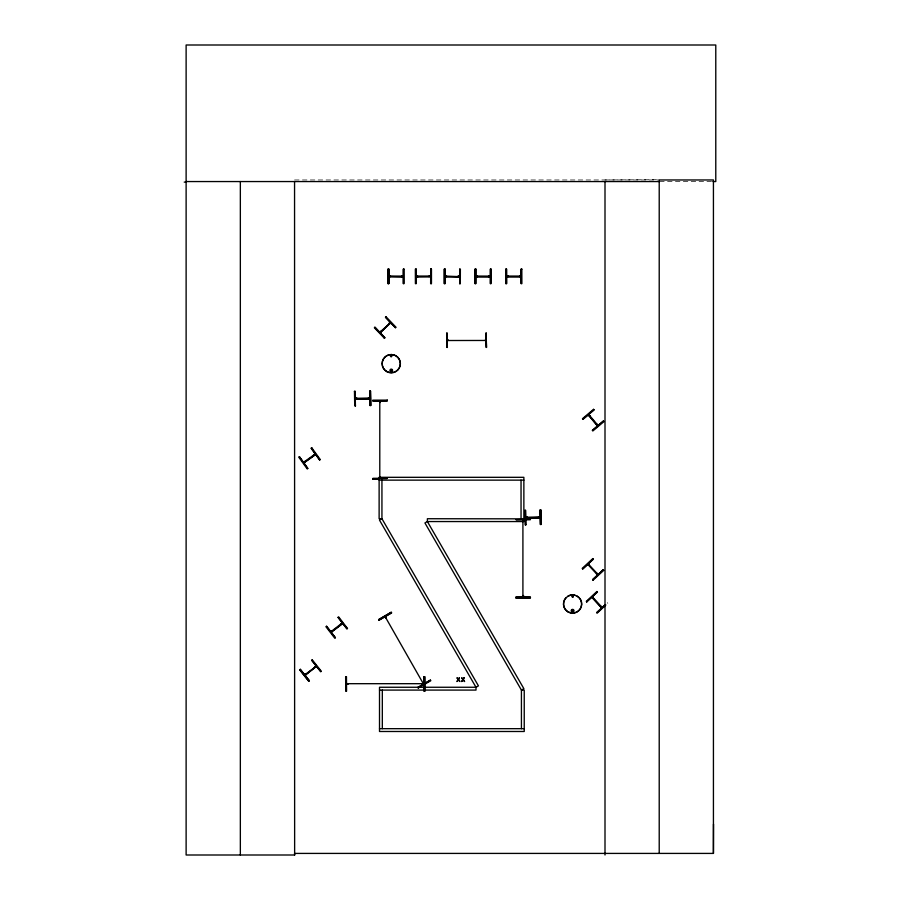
<?xml version="1.0" encoding="UTF-8"?>
<svg xmlns="http://www.w3.org/2000/svg" width="900" height="900" viewBox="0 0 900 900"><rect width="100%" height="100%" fill="white"/><g stroke="black" fill="none" stroke-linecap="round" stroke-linejoin="round"><path stroke-width="0.67" stroke-dasharray="4.5 3.38" d="M605.002 179.966L656.438 179.708M294.559 179.966L659.216 179.966M659.689 181.553L711.641 181.553M607.264 602.696L607.815 603.293"/><path stroke-width="1.35" d="M712.98 181.553L715.781 181.553L715.781 45L186.12 45L186.12 855L294.637 855L294.559 853.414L713.43 853.414L713.509 824.13M316.215 666.54L305.303 675.202C303.75 674.629 306.765 673.02 306.135 674.528M316.238 666.394L305.01 675.225M342.709 623.464L331.425 632.149L330.986 631.462M332.291 631.35L331.785 630.855M315.641 454.455L304.076 462.769L303.66 462.071M303.502 462.364L304.47 461.486L304.942 462.139M589.23 564.975L588.24 563.906M592.312 596.824L591.986 597.454L601.661 607.905M593.303 597.825L593.033 598.354M598.072 574.526L597.296 573.469L596.7 574.009M600.829 606.881L601.369 606.386L600.773 606.938M592.043 597.274L601.459 607.669L602.044 607.264M380.295 400.905L380.306 402.514L379.789 400.905M380.374 478.091L379.789 478.249L379.789 476.798L380.295 478.395M523.418 519.626L523.553 521.089L522.765 520.942M522.754 595.822C523.62 594.36 524.092 597.769 522.832 596.824M390.454 356.13C392.524 353.734 391.646 358.493 390.555 356.31M390.803 356.13L391.68 356.017L390.881 356.231M572.962 596.599L572.197 596.273L572.861 596.768M573.278 596.689C572.141 593.64 571.331 599.153 573.379 596.498M597.375 425.7L588.308 414.855L597.566 425.936M379.721 401.209L380.374 401.209M380.374 402.21L379.744 402.322M522.844 519.941L523.496 519.93M523.496 520.942L522.866 521.044M523.485 595.822L522.855 595.721L522.911 597.127M447.334 339.964L448.132 339.952L447.334 340.459M385.166 616.702L385.83 617.951L386.325 617.535M423.821 682.357C421.942 682.751 424.485 681.885 424.35 683.561M423.99 684.191L422.539 684.326L422.527 683.696L424.26 683.269M589.759 415.676L588.724 414.45M598.061 425.509L597.285 424.463L596.779 424.879M486.079 340.459L485.269 340.47L486.079 339.964M571.736 610.29C573.007 614.565 573.952 607.275 571.748 610.999M355.365 398.34L356.816 398.171L357.244 399.139M388.811 276.12L390.42 276.615L390.116 275.963M416.149 276.12L417.611 276.615M445.095 276.12C446.861 274.77 446.794 277.965 446.4 275.963M390.724 322.808L380.374 332.606L379.856 332.179L381.161 331.718M389.205 323.336L390.262 322.335M573.334 611.212L572.591 611.64M369.866 398.846L355.624 399.173L355.669 398.25M369.652 398.588C369.011 396.124 367.695 399.983 368.527 397.98M525.757 517.793L540.236 517.646L525.994 518.13C525.094 516.859 527.827 516.6 527.501 517.916M540.079 517.489L525.904 517.928L540.236 517.646M389.216 323.123L389.767 323.707M346.489 683.685L348.109 684.18L346.691 683.629M385.256 617.006C385.335 619.121 387.63 616.793 385.245 616.837L423.686 684.337M403.088 276.671L403.088 276.064L401.67 276.615M416.295 276.615L430.627 276.615L416.385 276.773L416.452 276.041M430.425 276.671C429.952 274.309 428.423 278.123 429.311 275.963M459.574 276.773L445.331 276.773L445.399 276.041M459.484 276.727L445.095 276.615M490.331 276.773L476.089 276.773C475.234 275.366 478.598 275.906 477.157 276.773M489.015 276.041L488.723 276.615M490.129 276.671L475.853 276.615M521.089 276.773L506.846 276.773C505.991 275.501 509.13 275.738 508.027 276.671M520.886 276.671L520.785 275.963M342.461 623.644L331.144 632.171M314.145 454.624L314.28 455.434M315.349 454.567L314.921 453.971M315.394 454.635L304.076 462.668M314.933 666.529L315.18 667.361M384.311 338.276L384.896 337.725L374.951 327.206L374.366 327.757L384.356 338.231M379.856 332.179L390.611 322.706L380.093 332.651M582.671 568.924L593.291 559.091L592.819 558.574L582.199 568.406L582.75 568.991L593.359 559.159M588.499 564.075L587.914 564.525L597.589 574.988M588.859 565.324L589.241 564.761M596.452 573.75L597.296 573.469M592.582 579.611L603.225 569.801L592.65 579.69L593.123 580.207M593.077 580.151L603.742 570.375L603.202 569.779M586.676 601.762L597.296 591.93M586.744 601.841L597.431 592.076L596.891 591.491L586.316 601.369L586.811 601.92M593.123 598.455L593.303 597.679M605.408 604.564L596.666 612.562L597.195 613.125L605.835 605.025M596.79 612.686L605.475 604.631M582.941 419.209L593.933 409.793M588.375 415.058L588.971 414.63M596.486 424.654L597.341 424.406M603.428 421.02L592.346 430.335L592.864 430.954L603.923 421.605L603.405 420.998L592.481 430.493M523.418 596.981L523.406 595.665M312.334 659.869L311.704 660.364L320.692 671.704L321.322 671.209L312.289 659.903M304.819 674.741L316.238 666.326M347.512 628.38L346.871 628.875L338.062 617.389L338.681 616.916L347.456 628.425M330.952 631.676L342.304 622.935M335.407 637.706L334.766 638.19L325.935 626.726L326.576 626.231L335.374 637.729L326.498 626.299M571.972 610.166L572.591 609.908M299.419 456.694L298.766 457.166L307.215 468.923L307.868 468.45L299.396 456.716L307.71 468.562M311.827 447.784L311.175 448.245L319.624 460.001L320.276 459.54L311.771 447.817M303.615 462.285L315.135 454.016M380.599 331.279L381.442 331.594M379.136 620.235L378.731 619.538L391.219 612.225L391.624 612.923L379.091 620.145M378.765 619.605L391.252 612.281M379.035 620.066L391.522 612.742M417.983 687.521L430.481 680.209M418.264 687.982L430.785 680.726L430.38 680.029L417.904 687.375L418.298 688.039M341.527 624.24L341.066 623.722L341.426 624.454M485.426 339.817L485.921 339.885M369.551 398.689L355.376 398.835M527.062 517.849L527.051 517.196M538.909 516.938C538.425 518.738 538.706 516.004 540.214 516.994M422.471 683.584L423.99 683.685M315.18 667.26L315.923 665.933M389.115 276.041L403.279 276.12M402.986 276.773L388.957 276.615L403.29 276.773M401.974 275.963L401.614 276.773M458.269 275.963C457.729 277.965 458.077 275.029 459.574 276.12M519.773 275.963C519.221 277.898 519.581 275.164 521.089 276.12M354.409 391.365L355.219 391.354M355.511 398.329L369.832 398.025M355.522 405.821L354.724 405.832L354.476 391.365M540.866 509.985L540.067 510.007L540.371 524.475L541.181 524.452L540.866 509.985L541.114 524.464M525.892 517.286L539.91 516.915M525.904 524.779L525.094 524.801L524.79 510.322L525.6 510.311L525.803 524.779M447.356 347.445L446.906 332.978L447.255 347.456M486.056 332.978L486.473 347.445M486.202 347.445L486.157 332.978L486.506 347.445M372.803 400.748L387.281 400.759M372.814 478.541L387.281 478.44L372.814 478.451L372.814 479.25L379.395 479.205M372.814 479.183L379.395 479.137M530.392 518.85L427.376 518.726L427.376 521.55L523.868 688.669L521.426 690.086L521.426 728.674M530.404 519.491L515.925 519.683L530.404 519.592L530.392 518.783M515.925 597.173L530.404 597.082L530.404 597.881L515.936 597.982L515.925 597.173L530.404 597.285M515.936 597.915L530.404 597.814M423.945 676.699L424.744 676.699L424.845 691.166L424.035 691.178L423.945 676.699L424.238 691.178M422.539 684.202L423.844 684.191M184.219 182.115L186.12 182.104M186.12 181.553L659.216 181.553M404.089 269.134L403.279 269.134L403.279 283.601L404.089 283.601L404.021 269.134M430.627 269.134L431.426 269.134L431.426 283.601L430.627 283.601L430.718 269.134M459.574 269.134L460.373 269.134L460.305 283.601M505.811 269.134L506.61 269.134L506.61 283.601L505.811 283.601L505.811 269.134L505.868 283.601M416.295 276.12L430.627 276.12M445.252 276.12L459.416 276.615M475.999 276.12L490.331 276.12M506.756 276.12L520.931 276.12M521.089 276.615L506.61 276.615M459.574 283.601L460.373 283.601M379.125 480.139L523.868 480.139M379.507 690.086L475.999 690.086L475.999 687.262L379.507 520.132L381.938 518.726L381.938 480.139M379.507 728.674L524.239 728.674M490.174 276.615L489.015 275.963L488.655 276.773M417.454 275.963L417.848 276.773M356.67 398.228L356.827 398.801M347.805 683.606L346.646 683.685L423.832 683.685L423.18 682.56M314.359 455.186L314.1 454.567L315.248 453.926M447.401 340.594L447.48 339.885L448.054 340.459L447.424 340.515L486 340.459L485.426 340.549M572.805 609.941L573.424 610.549M391.68 369.652C392.366 374.029 388.766 367.56 392.108 370.406M589.072 415.868L589.624 415.395M385.537 317.194L395.561 327.645M374.884 327.274L384.817 337.793M588.341 564.019L597.971 574.414M592.414 596.936L602.044 607.331M588.825 414.562L597.971 425.385M311.861 660.24L320.85 671.58M300.285 669.42L309.274 680.76M299.79 669.814L308.779 681.154M338.119 617.344L347.029 628.751M311.254 448.189L319.702 459.945M385.673 616.579L386.336 617.704M423.608 682.301L424.271 683.438M380.441 477.09L380.295 478.249M540.101 510.007L540.472 524.475M525.398 510.311L525.701 524.79M370.429 391.027L370.733 405.495M369.889 391.039L370.091 405.517M523.418 519.784L523.429 521.089M522.923 521.089L522.911 519.784L522.911 596.981L522.9 595.676M424.676 676.699L424.777 691.166M380.295 401.051L380.306 402.356M379.8 402.368L379.789 401.062L379.789 478.249M346.354 676.699L346.343 691.178M446.94 332.978L446.985 347.456M713.43 853.414L713.43 179.966L659.216 179.966L659.216 853.414M605.002 181.553L605.002 855M521.179 269.134L521.28 283.601M521.044 480.139L521.044 518.726M506.407 269.134L506.509 283.601M490.522 269.134L490.522 283.601M475.751 269.134L475.65 283.601M475.121 269.134L475.121 283.601M444.994 269.134L444.892 283.601M444.364 269.134L444.364 283.601M431.359 269.134L431.359 283.601M430.819 269.134L430.819 283.601M415.946 269.134L415.946 283.601M403.481 269.134L403.481 283.601M388.71 269.134L388.71 283.601M388.609 269.134L388.609 283.601M388.069 269.134L388.069 283.601M382.32 690.086L382.32 728.674M294.559 181.553L294.637 855M240.345 181.553L240.345 855M577.159 596.081A9.158 9.158 0 0 1 580.084 609.266A9.158 9.158 0 0 1 566.707 611.021A9.158 9.158 0 0 1 566.111 597.544M568.012 596.081A9.158 9.158 0 0 1 574.954 595.17M459.371 677.734L458.438 679.23L456.941 677.734L458.123 679.635L456.907 681.548L458.404 680.018L459.923 681.548L458.719 679.613L459.371 677.734M464.062 677.734L463.14 679.23L461.644 677.734L462.825 679.635L461.61 681.548L463.106 680.018L464.614 681.548L463.421 679.613L464.062 677.734M386.055 316.71L385.47 317.261L395.438 327.757L396 327.229L385.999 316.755M593.539 409.331L582.491 418.669L583.009 419.287L594.056 409.939L593.539 409.331M300.364 669.352L299.734 669.859L308.723 681.199L309.353 680.692L300.341 669.375M427.376 521.55L424.935 522.956L521.426 690.086L524.239 690.086L524.239 731.486L379.507 731.486L379.507 687.262L475.999 687.262L478.429 685.856L381.938 518.726L379.125 518.726L379.125 477.315L523.868 477.315L523.868 521.55L427.376 521.55M370.496 391.027L369.686 391.039L370.024 405.517L370.8 405.495L370.496 391.027M387.281 400.118L372.803 400.151L372.803 400.95L387.281 400.86L387.27 400.05M346.444 676.699L345.645 676.71L345.735 691.178L346.545 691.178L346.444 676.699M388.811 269.134L388.001 269.134L388.001 283.601L388.811 283.601L388.811 269.134M416.149 269.134L415.35 269.134L415.406 283.601L416.149 283.601L416.149 269.134M445.095 269.134L444.296 269.134L444.296 283.601L445.095 283.601L445.061 269.134M475.853 269.134L475.054 269.134L475.054 283.601L475.853 283.601L475.853 269.134M491.13 269.134L490.331 269.134L490.331 283.601L491.13 283.601L491.13 269.134M521.887 269.134L521.089 269.134L521.089 283.601L521.887 283.601L521.82 269.134M355.421 405.821L355.118 391.354L355.32 405.821M459.776 283.601L459.776 269.134L459.675 283.601M390.6 371.531A1.305 1.305 0 0 0 392.546 370.406A1.305 1.305 0 0 0 390.6 369.281A1.305 1.305 0 0 0 390.6 371.531M386.73 371.475A9.045 9.045 0 0 0 400.298 363.645A9.158 9.158 0 0 0 386.674 355.714A9.158 9.158 0 0 0 386.674 371.565A9.158 9.158 0 0 0 400.399 363.645A9.045 9.045 0 0 0 386.73 355.804A9.045 9.045 0 0 0 386.73 371.475M571.882 611.989A1.406 1.406 0 0 0 573.986 610.774A1.406 1.406 0 0 0 571.882 609.559A1.406 1.406 0 0 0 571.882 611.989M568.08 611.809A9.011 9.011 0 0 0 581.591 604.012A9.011 9.011 0 0 0 568.08 596.205A9.011 9.011 0 0 0 568.08 611.809"/></g></svg>
